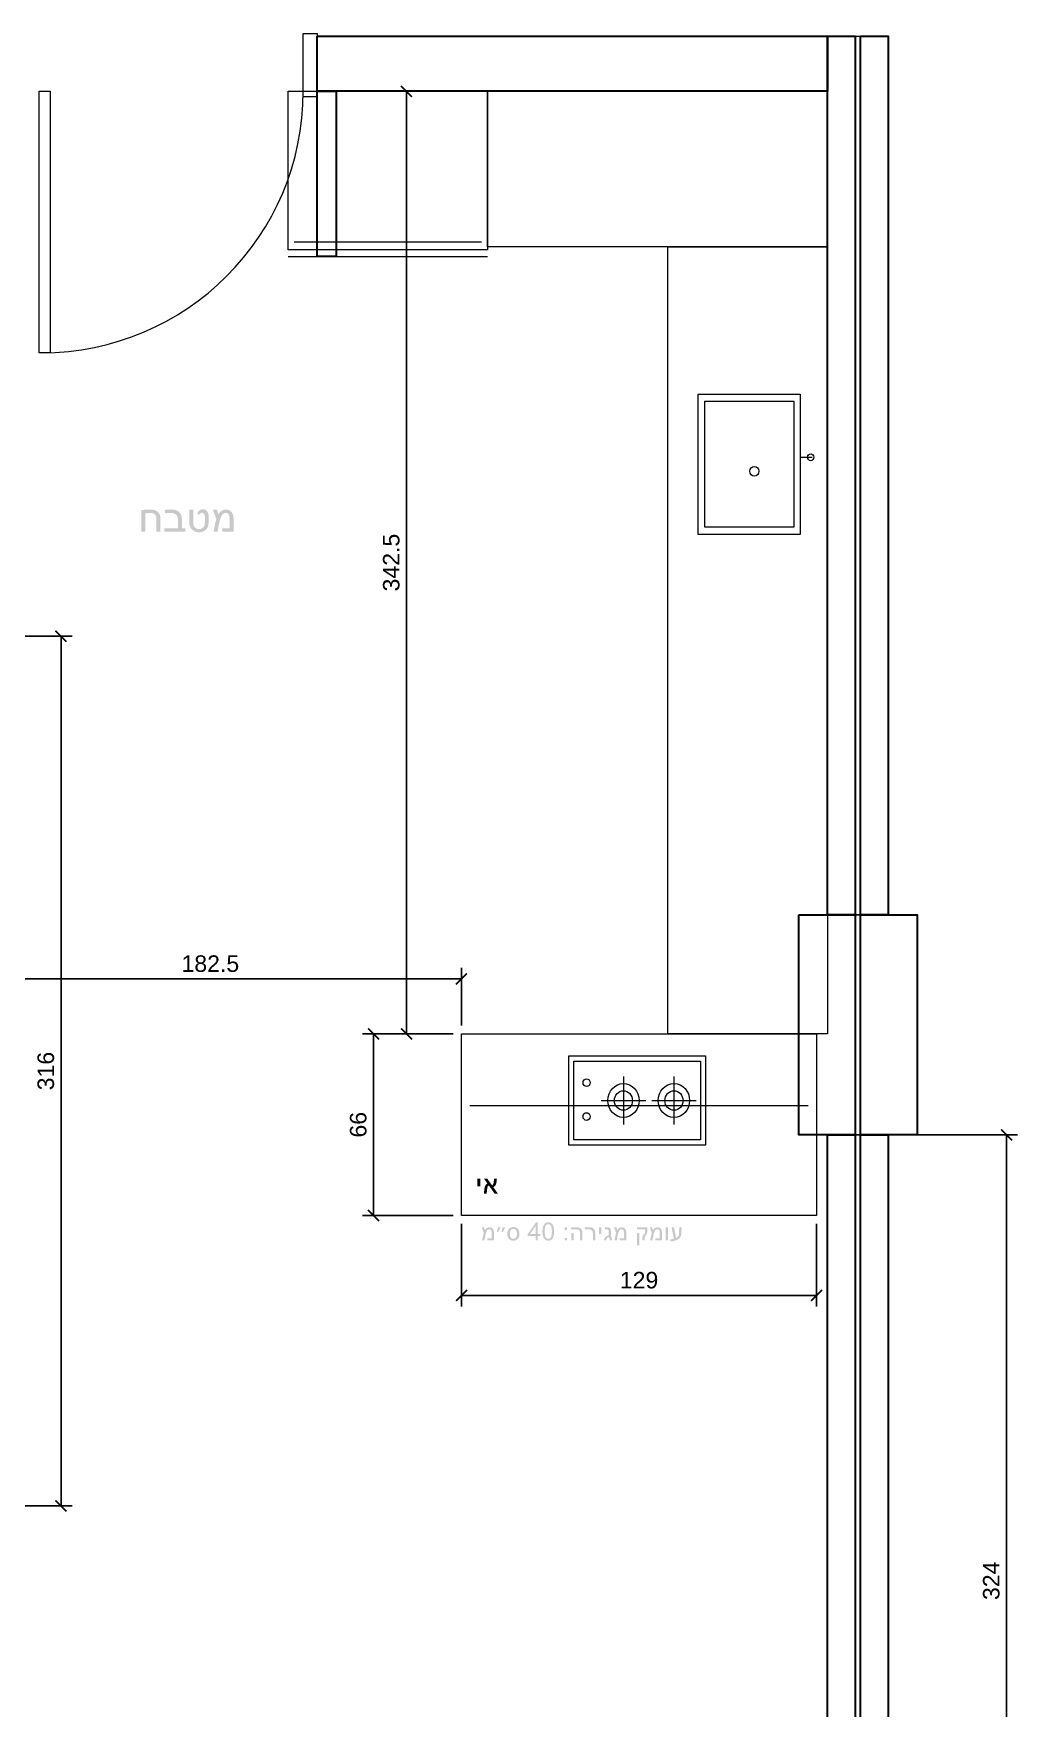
# Model space of a CAD drawing. Header units: millimetres. Extents: x -814 to 6845, y -10593 to 835.
# Drawn here: x 3270 to 6845, y -6376 to -290 of the extents above; entities that cross this region are included whole.
import ezdxf

# ---------------------------------------------------------------- set-up
doc = ezdxf.new("R2010")
doc.units = ezdxf.units.MM
for name, color, linetype, lineweight, true_color in [('AB-DIM', 1, 'Continuous', 15, 0x185694), ('AB-FIXED', 3, 'Continuous', 15, 0x277858), ('AB-OPENING', 4, 'Continuous', 15, 0x00789b), ('AB-SEAM', 8, 'Continuous', 15, 0x899699), ('AB-TEXT', 7, 'Continuous', 15, 0x233642), ('AB-UNCERTAIN', 30, 'Continuous', 15, 0xcc751d), ('AB-WALL', 7, 'Continuous', 30, 0x283a44)]:
    doc.layers.add(name, color=color, linetype=linetype, lineweight=lineweight, true_color=true_color)
doc.styles.add('PLAN', font='Arial.ttf')
doc.dimstyles.new('PLAN_CM', dxfattribs={"dimtxt": 60, "dimasz": 40, "dimexe": 40, "dimexo": 30, "dimgap": 25, "dimtad": 1, "dimdec": 1, "dimlfac": 0.1, "dimzin": 12, "dimdsep": 46, "dimtxsty": 'PLAN', "dimblk": 'ARCHTICK', "dimcen": 2.5, "dimclrd": 1, "dimclre": 1, "dimclrt": 1, "dimazin": 3, "dimtfac": 0.5, "dimtmove": 2, "dimatfit": 3})

# ---------------------------------------------------------------- blocks, each defined once
blk = doc.blocks.new('ACTUAL_fridge')
at = {"color": 0}
for p, q in [((22.3, -547.2), (702.7, -547.2)), ((0, -600), (725, -600))]:
    blk.add_line(p, q, dxfattribs=at)
blk.add_lwpolyline([(0, 0), (725, 0), (725, -576), (0, -576)], close=True, dxfattribs=at)
blk = doc.blocks.new('ACTUAL_kitchen-sink')
at = {"color": 0}
blk.add_line((370.9, -229.5), (413.4, -229.5), dxfattribs=at)
for points in [[(0, 0), (370.9, 0), (370.9, -510), (0, -510)], [(23.6, -26.2), (347.3, -26.2), (347.3, -483.8), (23.6, -483.8)]]:
    blk.add_lwpolyline(points, close=True, dxfattribs=at)
for centre, major_axis in [((408.7, -229.5), (0, 12.6)), ((204, -280.5), (0, 17.8))]:
    blk.add_ellipse(centre, major_axis=major_axis, ratio=0.90124, dxfattribs=at)
blk = doc.blocks.new('ACTUAL_island-hob')
at = {"color": 0}
for p, q in [((198.4, -74.5), (198.4, -249.5)), ((381.9, -74.5), (381.9, -249.5)), ((117.6, -162), (279.2, -162)), ((301.1, -162), (462.7, -162))]:
    blk.add_line(p, q, dxfattribs=at)
for points in [[(0, 0), (496, 0), (496, -324), (0, -324)], [(18, -19.5), (478, -19.5), (478, -304.5), (18, -304.5)]]:
    blk.add_lwpolyline(points, close=True, dxfattribs=at)
for centre, major_axis in [((64.5, -97.2), (0, 14.1)), ((198.4, -162), (0, 61.6)), ((381.9, -162), (0, 61.6)), ((198.4, -162), (0, 35.6)), ((381.9, -162), (0, 35.6)), ((64.5, -220.3), (0, 14.1))]:
    blk.add_ellipse(centre, major_axis=major_axis, ratio=0.923797, dxfattribs=at)
blk = doc.blocks.new('_ARCHTICK')
at = {"color": 0, "linetype": 'BYBLOCK', "const_width": 0.15}
blk.add_lwpolyline([(-0.5, -0.5), (0.5, 0.5)], dxfattribs=at)

msp = doc.modelspace()

# ---------------------------------------------------------------- hatches: boundary and pattern name
at = {"layer": 'AB-TEXT'}
h = msp.add_hatch(color=256, dxfattribs=at)
h.paths.add_polyline_path([(3731.11, -2100), (3716.78, -2100), (3716.78, -2056.86), (3716.66, -2052.7), (3716.29, -2049.01), (3715.68, -2045.8), (3714.83, -2043.05), (3713.61, -2040.66), (3711.9, -2038.52), (3709.71, -2036.63), (3707.03, -2034.98), (3703.78, -2033.65), (3699.9, -2032.7), (3695.38, -2032.13), (3690.22, -2031.94), (3686.94, -2032.01), (3683.47, -2032.21), (3679.81, -2032.53), (3675.96, -2032.99), (3675.96, -2100), (3661.63, -2100), (3661.63, -2022.11), (3669.49, -2020.97), (3677.03, -2020.14), (3684.24, -2019.65), (3691.12, -2019.49), (3698.11, -2019.76), (3704.39, -2020.57), (3709.95, -2021.92), (3714.79, -2023.8), (3718.94, -2026.14), (3722.44, -2028.84), (3725.27, -2031.9), (3727.44, -2035.32), (3729.04, -2039.28), (3730.19, -2043.95), (3730.88, -2049.33), (3731.11, -2055.43), (3731.11, -2100)], flags=0)
h.paths.add_polyline_path([(3809.22, -2087.99), (3821.9, -2087.99), (3821.9, -2100), (3745.74, -2100), (3745.74, -2087.99), (3794.89, -2087.99), (3794.89, -2060.83), (3794.74, -2055.62), (3794.27, -2051.11), (3793.5, -2047.28), (3792.41, -2044.14), (3790.93, -2041.49), (3788.94, -2039.12), (3786.44, -2037.04), (3783.45, -2035.25), (3779.75, -2033.8), (3775.15, -2032.77), (3769.64, -2032.15), (3763.23, -2031.94), (3760.45, -2032.01), (3757.02, -2032.21), (3752.91, -2032.53), (3748.14, -2032.99), (3746.94, -2021.14), (3752.09, -2020.42), (3757.39, -2019.9), (3762.86, -2019.59), (3768.48, -2019.49), (3778.47, -2020.07), (3786.98, -2021.81), (3794.02, -2024.72), (3799.58, -2028.79), (3803.8, -2034.05), (3806.81, -2040.5), (3808.62, -2048.15), (3809.22, -2057.01), (3809.22, -2087.99)], flags=0)
h.paths.add_polyline_path([(3835.78, -2020.39), (3850.12, -2020.39), (3850.12, -2061.73), (3850.52, -2069.8), (3851.74, -2076.36), (3853.77, -2081.43), (3856.61, -2084.99), (3859.95, -2087.46), (3863.48, -2089.21), (3867.21, -2090.27), (3871.13, -2090.62), (3875.18, -2090.37), (3878.79, -2089.63), (3881.95, -2088.38), (3884.67, -2086.64), (3886.95, -2084.51), (3888.79, -2082.07), (3890.19, -2079.33), (3891.16, -2076.29), (3891.82, -2072.82), (3892.29, -2068.8), (3892.57, -2064.23), (3892.66, -2059.11), (3892.66, -2048.98), (3892.5, -2044.88), (3892.03, -2041.33), (3891.24, -2038.32), (3890.13, -2035.86), (3888.7, -2033.95), (3886.96, -2032.59), (3884.9, -2031.77), (3882.53, -2031.49), (3879.04, -2031.99), (3875.7, -2033.48), (3872.51, -2035.97), (3869.47, -2039.45), (3864.97, -2032.09), (3869.3, -2026.25), (3874.18, -2022.08), (3879.62, -2019.57), (3885.61, -2018.74), (3890.54, -2019.25), (3894.84, -2020.8), (3898.49, -2023.38), (3901.51, -2026.99), (3903.88, -2031.6), (3905.57, -2037.16), (3906.58, -2043.68), (3906.92, -2051.15), (3906.92, -2056.86), (3906.73, -2064.16), (3906.18, -2070.62), (3905.25, -2076.24), (3903.95, -2081.02), (3902.13, -2085.21), (3899.64, -2089.1), (3896.47, -2092.68), (3892.62, -2095.95), (3888.14, -2098.67), (3883.07, -2100.62), (3877.39, -2101.79), (3871.13, -2102.18), (3865.54, -2101.82), (3860.33, -2100.75), (3855.5, -2098.97), (3851.05, -2096.47), (3847.12, -2093.43), (3843.82, -2090.02), (3841.17, -2086.23), (3839.16, -2082.07), (3837.68, -2077.28), (3836.63, -2071.64), (3836, -2065.13), (3835.78, -2057.76), (3835.78, -2020.39)], flags=0)
h.paths.add_polyline_path([(3934.23, -2053.63), (3921.92, -2020.39), (3935.95, -2020.39), (3941.81, -2037.95), (3943.82, -2034.23), (3946.33, -2030.81), (3949.33, -2027.68), (3952.84, -2024.85), (3956.66, -2022.51), (3960.62, -2020.83), (3964.73, -2019.82), (3968.97, -2019.49), (3973.39, -2019.78), (3977.5, -2020.66), (3981.29, -2022.13), (3984.76, -2024.18), (3987.86, -2026.79), (3990.5, -2029.95), (3992.68, -2033.64), (3994.41, -2037.87), (3995.72, -2042.94), (3996.66, -2049.15), (3997.22, -2056.48), (3997.41, -2064.96), (3997.41, -2100), (3956.36, -2100), (3956.36, -2087.99), (3982.93, -2087.99), (3982.93, -2064.66), (3982.87, -2058.5), (3982.71, -2053.24), (3982.44, -2048.88), (3982.06, -2045.41), (3981.46, -2042.53), (3980.53, -2039.94), (3979.25, -2037.62), (3977.64, -2035.58), (3975.74, -2033.93), (3973.61, -2032.74), (3971.26, -2032.03), (3968.67, -2031.79), (3964.63, -2032.34), (3960.89, -2033.96), (3957.48, -2036.67), (3954.38, -2040.46), (3951.54, -2045.59), (3948.93, -2052.31), (3946.53, -2060.61), (3944.36, -2070.51), (3938.73, -2100), (3924.25, -2100), (3930.55, -2068.94), (3931.12, -2066.32), (3931.92, -2062.9), (3932.96, -2058.67), (3934.23, -2053.63)], flags=0)
at = {"layer": 'AB-UNCERTAIN'}
h = msp.add_hatch(color=256, dxfattribs=at)
h.paths.add_polyline_path([(4892.91, -4450.72), (4892.91, -4478.81), (4882.93, -4478.81), (4882.93, -4450.72), (4892.91, -4450.72)], flags=0)
h.paths.add_polyline_path([(4957.01, -4505), (4944.94, -4505), (4924.22, -4475.69), (4922.06, -4477.32), (4920.39, -4479.62), (4919.22, -4482.59), (4918.54, -4486.22), (4916.34, -4505), (4906.21, -4505), (4908.41, -4486.22), (4909.65, -4480.21), (4911.83, -4475.25), (4914.97, -4471.36), (4919.05, -4468.52), (4906.41, -4450.72), (4918.43, -4450.72), (4935.83, -4475.02), (4937.29, -4473.94), (4938.52, -4472.79), (4939.51, -4471.57), (4940.25, -4470.29), (4940.85, -4468.76), (4941.37, -4466.8), (4941.83, -4464.42), (4942.22, -4461.62), (4943.5, -4450.72), (4953.63, -4450.72), (4952.4, -4461.92), (4951.89, -4465.37), (4951.18, -4468.49), (4950.27, -4471.29), (4949.16, -4473.77), (4947.72, -4476.02), (4945.84, -4478.15), (4943.51, -4480.15), (4940.74, -4482.03), (4957.01, -4505)], flags=0)
h = msp.add_hatch(color=256, dxfattribs=at)
h.paths.add_polyline_path([(4905.82, -4647.6), (4898.55, -4627.96), (4906.84, -4627.96), (4910.3, -4638.33), (4911.49, -4636.14), (4912.97, -4634.11), (4914.74, -4632.27), (4916.81, -4630.6), (4919.07, -4629.21), (4921.41, -4628.22), (4923.84, -4627.62), (4926.35, -4627.42), (4928.96, -4627.6), (4931.39, -4628.12), (4933.63, -4628.98), (4935.68, -4630.2), (4937.51, -4631.74), (4939.07, -4633.6), (4940.36, -4635.79), (4941.38, -4638.29), (4942.15, -4641.28), (4942.71, -4644.95), (4943.04, -4649.29), (4943.15, -4654.29), (4943.15, -4675), (4918.9, -4675), (4918.9, -4667.91), (4934.59, -4667.91), (4934.59, -4654.12), (4934.56, -4650.48), (4934.47, -4647.37), (4934.31, -4644.79), (4934.08, -4642.74), (4933.73, -4641.04), (4933.18, -4639.51), (4932.42, -4638.14), (4931.47, -4636.94), (4930.35, -4635.96), (4929.09, -4635.26), (4927.7, -4634.84), (4926.17, -4634.7), (4923.78, -4635.02), (4921.58, -4635.98), (4919.56, -4637.58), (4917.72, -4639.82), (4916.05, -4642.85), (4914.5, -4646.82), (4913.09, -4651.73), (4911.8, -4657.58), (4908.48, -4675), (4899.92, -4675), (4903.65, -4656.64), (4903.98, -4655.1), (4904.46, -4653.07), (4905.07, -4650.58), (4905.82, -4647.6)], flags=0)
h.paths.add_polyline_path([(4970.02, -4645.03), (4974.37, -4627.96), (4983.45, -4627.96), (4975.39, -4645.03), (4970.02, -4645.03)], flags=0)
h.paths.add_polyline_path([(4953.57, -4645.03), (4957.92, -4627.96), (4967.01, -4627.96), (4958.94, -4645.03), (4953.57, -4645.03)], flags=0)
h.paths.add_polyline_path([(4991.44, -4651.68), (4991.81, -4646.32), (4992.95, -4641.51), (4994.84, -4637.25), (4997.49, -4633.54), (5000.76, -4630.54), (5004.52, -4628.39), (5008.77, -4627.1), (5013.52, -4626.67), (5016.41, -4626.83), (5019.17, -4627.32), (5021.78, -4628.13), (5024.25, -4629.27), (5026.55, -4630.75), (5028.66, -4632.63), (5030.58, -4634.89), (5032.32, -4637.53), (5033.75, -4640.55), (5034.78, -4643.91), (5035.39, -4647.62), (5035.6, -4651.68), (5035.44, -4655.07), (5034.98, -4658.27), (5034.2, -4661.3), (5033.11, -4664.14), (5031.71, -4666.75), (5030, -4669.1), (5027.97, -4671.19), (5025.62, -4673), (5022.99, -4674.48), (5020.09, -4675.53), (5016.93, -4676.16), (5013.52, -4676.37), (5008.77, -4675.95), (5004.52, -4674.68), (5000.76, -4672.57), (4997.49, -4669.61), (4994.84, -4665.96), (4992.95, -4661.75), (4991.81, -4656.99), (4991.44, -4651.68)], flags=0)
h.paths.add_polyline_path([(5000.7, -4651.68), (5000.91, -4655.61), (5001.55, -4659.09), (5002.6, -4662.1), (5004.07, -4664.65), (5005.93, -4666.67), (5008.12, -4668.12), (5010.65, -4668.99), (5013.52, -4669.28), (5016.59, -4668.97), (5019.23, -4668.03), (5021.45, -4666.46), (5023.25, -4664.27), (5024.64, -4661.6), (5025.63, -4658.59), (5026.22, -4655.26), (5026.42, -4651.59), (5026.21, -4647.57), (5025.57, -4644.02), (5024.5, -4640.94), (5023, -4638.33), (5021.13, -4636.26), (5018.93, -4634.77), (5016.39, -4633.88), (5013.52, -4633.59), (5010.5, -4633.91), (5007.9, -4634.87), (5005.69, -4636.47), (5003.89, -4638.71), (5002.5, -4641.44), (5001.5, -4644.51), (5000.9, -4647.92), (5000.7, -4651.68)], flags=0)
h.paths.add_polyline_path([(5094.17, -4675), (5094.17, -4659.44), (5065.97, -4659.44), (5065.97, -4652.12), (5095.63, -4610), (5102.15, -4610), (5102.15, -4652.12), (5110.93, -4652.12), (5110.93, -4659.44), (5102.15, -4659.44), (5102.15, -4675), (5094.17, -4675)], flags=0)
h.paths.add_polyline_path([(5094.17, -4652.12), (5094.17, -4622.81), (5073.82, -4652.12), (5094.17, -4652.12)], flags=0)
h.paths.add_polyline_path([(5119.09, -4642.94), (5119.23, -4637.46), (5119.68, -4632.54), (5120.42, -4628.18), (5121.46, -4624.39), (5122.79, -4621.07), (5124.41, -4618.16), (5126.31, -4615.65), (5128.51, -4613.55), (5131, -4611.88), (5133.79, -4610.69), (5136.88, -4609.97), (5140.28, -4609.73), (5142.82, -4609.87), (5145.19, -4610.26), (5147.4, -4610.92), (5149.46, -4611.84), (5151.34, -4613.01), (5153.06, -4614.41), (5154.6, -4616.05), (5155.98, -4617.91), (5157.19, -4620.01), (5158.27, -4622.31), (5159.21, -4624.84), (5160.01, -4627.58), (5160.65, -4630.68), (5161.11, -4634.27), (5161.38, -4638.36), (5161.47, -4642.94), (5161.33, -4648.39), (5160.89, -4653.28), (5160.15, -4657.62), (5159.12, -4661.41), (5157.8, -4664.72), (5156.19, -4667.64), (5154.29, -4670.16), (5152.1, -4672.27), (5149.6, -4673.95), (5146.8, -4675.15), (5143.7, -4675.87), (5140.28, -4676.11), (5135.83, -4675.69), (5131.89, -4674.42), (5128.45, -4672.32), (5125.52, -4669.37), (5122.7, -4664.67), (5120.69, -4658.71), (5119.49, -4651.46), (5119.09, -4642.94)], flags=0)
h.paths.add_polyline_path([(5127.29, -4642.94), (5127.52, -4650.28), (5128.23, -4656.27), (5129.4, -4660.93), (5131.04, -4664.25), (5133.02, -4666.57), (5135.22, -4668.22), (5137.64, -4669.22), (5140.28, -4669.55), (5142.92, -4669.21), (5145.34, -4668.22), (5147.54, -4666.55), (5149.52, -4664.23), (5151.16, -4660.9), (5152.33, -4656.24), (5153.04, -4650.26), (5153.27, -4642.94), (5153.04, -4635.59), (5152.33, -4629.59), (5151.16, -4624.93), (5149.52, -4621.62), (5147.54, -4619.31), (5145.32, -4617.66), (5142.87, -4616.67), (5140.19, -4616.34), (5137.58, -4616.63), (5135.25, -4617.5), (5133.19, -4618.96), (5131.41, -4621), (5129.61, -4624.6), (5128.32, -4629.45), (5127.55, -4635.57), (5127.29, -4642.94)], flags=0)
h.paths.add_polyline_path([(5199.25, -4637), (5199.25, -4627.91), (5208.34, -4627.91), (5208.34, -4637), (5199.25, -4637)], flags=0)
h.paths.add_polyline_path([(5199.25, -4675), (5199.25, -4665.91), (5208.34, -4665.91), (5208.34, -4675), (5199.25, -4675)], flags=0)
h.paths.add_polyline_path([(5222.93, -4628.8), (5226.91, -4628.2), (5230.84, -4627.77), (5234.71, -4627.51), (5238.53, -4627.42), (5245.33, -4627.77), (5250.98, -4628.79), (5255.5, -4630.49), (5258.88, -4632.88), (5261.35, -4635.97), (5263.11, -4639.78), (5264.16, -4644.33), (5264.52, -4649.59), (5264.52, -4675), (5256.05, -4675), (5256.05, -4651.86), (5255.94, -4648.56), (5255.64, -4645.74), (5255.12, -4643.39), (5254.41, -4641.5), (5253.44, -4639.95), (5252.17, -4638.6), (5250.61, -4637.45), (5248.75, -4636.49), (5246.52, -4635.75), (5243.83, -4635.21), (5240.68, -4634.89), (5237.07, -4634.79), (5233.97, -4634.86), (5230.7, -4635.1), (5227.25, -4635.48), (5223.64, -4636.03), (5222.93, -4628.8)], flags=0)
h.paths.add_polyline_path([(5231.93, -4648.49), (5231.93, -4675), (5223.46, -4675), (5223.46, -4648.49), (5231.93, -4648.49)], flags=0)
h.paths.add_polyline_path([(5272.72, -4628.4), (5276.06, -4627.97), (5279.27, -4627.67), (5282.34, -4627.49), (5285.27, -4627.42), (5291.86, -4627.77), (5297.38, -4628.8), (5301.81, -4630.53), (5305.15, -4632.95), (5307.61, -4636.06), (5309.36, -4639.87), (5310.41, -4644.38), (5310.76, -4649.59), (5310.76, -4675), (5302.34, -4675), (5302.34, -4651.86), (5302.25, -4648.84), (5301.99, -4646.21), (5301.56, -4643.98), (5300.96, -4642.15), (5300.12, -4640.58), (5298.96, -4639.17), (5297.48, -4637.92), (5295.69, -4636.82), (5293.54, -4635.93), (5291.01, -4635.3), (5288.09, -4634.91), (5284.78, -4634.79), (5282.29, -4634.84), (5279.57, -4635.01), (5276.61, -4635.28), (5273.43, -4635.67), (5272.72, -4628.4)], flags=0)
h.paths.add_polyline_path([(5332.71, -4627.96), (5332.71, -4652.3), (5324.06, -4652.3), (5324.06, -4627.96), (5332.71, -4627.96)], flags=0)
h.paths.add_polyline_path([(5368.22, -4644.58), (5368.22, -4659.04), (5372.57, -4675), (5364.28, -4675), (5361.04, -4663.47), (5358.43, -4663.88), (5356.04, -4665.12), (5353.88, -4667.19), (5351.95, -4670.08), (5349.33, -4675), (5340.69, -4675), (5344.41, -4667.73), (5346.14, -4664.77), (5348, -4662.37), (5350, -4660.52), (5352.13, -4659.24), (5354.25, -4658.36), (5356.23, -4657.72), (5358.06, -4657.35), (5359.75, -4657.22), (5359.75, -4644.85), (5359.72, -4643.06), (5359.62, -4641.5), (5359.44, -4640.17), (5359.2, -4639.06), (5358.84, -4638.13), (5358.31, -4637.28), (5357.61, -4636.54), (5356.74, -4635.89), (5355.71, -4635.37), (5354.52, -4635), (5353.18, -4634.77), (5351.68, -4634.7), (5350.37, -4634.72), (5349.12, -4634.81), (5347.95, -4634.95), (5346.85, -4635.14), (5346.23, -4628.4), (5347.8, -4627.97), (5349.53, -4627.67), (5351.44, -4627.49), (5353.5, -4627.42), (5356.34, -4627.57), (5358.82, -4627.99), (5360.95, -4628.7), (5362.73, -4629.69), (5364.19, -4630.88), (5365.41, -4632.21), (5366.37, -4633.66), (5367.07, -4635.25), (5367.57, -4637.07), (5367.93, -4639.24), (5368.15, -4641.74), (5368.22, -4644.58)], flags=0)
h.paths.add_polyline_path([(5386.62, -4647.6), (5379.35, -4627.96), (5387.64, -4627.96), (5391.1, -4638.33), (5392.29, -4636.14), (5393.77, -4634.11), (5395.55, -4632.27), (5397.62, -4630.6), (5399.88, -4629.21), (5402.22, -4628.22), (5404.64, -4627.62), (5407.15, -4627.42), (5409.76, -4627.6), (5412.19, -4628.12), (5414.43, -4628.98), (5416.49, -4630.2), (5418.31, -4631.74), (5419.87, -4633.6), (5421.16, -4635.79), (5422.18, -4638.29), (5422.96, -4641.28), (5423.51, -4644.95), (5423.85, -4649.29), (5423.96, -4654.29), (5423.96, -4675), (5399.7, -4675), (5399.7, -4667.91), (5415.4, -4667.91), (5415.4, -4654.12), (5415.37, -4650.48), (5415.27, -4647.37), (5415.11, -4644.79), (5414.89, -4642.74), (5414.53, -4641.04), (5413.98, -4639.51), (5413.23, -4638.14), (5412.27, -4636.94), (5411.15, -4635.96), (5409.9, -4635.26), (5408.5, -4634.84), (5406.97, -4634.7), (5404.58, -4635.02), (5402.38, -4635.98), (5400.36, -4637.58), (5398.53, -4639.82), (5396.85, -4642.85), (5395.31, -4646.82), (5393.89, -4651.73), (5392.61, -4657.58), (5389.28, -4675), (5380.73, -4675), (5384.45, -4656.64), (5384.79, -4655.1), (5385.26, -4653.07), (5385.87, -4650.58), (5386.62, -4647.6)], flags=0)
h.paths.add_polyline_path([(5462.26, -4627.96), (5500.66, -4627.96), (5500.66, -4639.66), (5500.6, -4642.04), (5500.43, -4644.18), (5500.15, -4646.07), (5499.75, -4647.71), (5499.21, -4649.24), (5498.48, -4650.79), (5497.58, -4652.35), (5496.49, -4653.94), (5494.14, -4657.13), (5492.55, -4659.61), (5491.42, -4662.15), (5490.74, -4664.77), (5490.51, -4667.46), (5490.51, -4675), (5482.04, -4675), (5482.04, -4668.66), (5482.09, -4666.36), (5482.26, -4664.29), (5482.53, -4662.45), (5482.9, -4660.83), (5483.45, -4659.31), (5484.24, -4657.72), (5485.26, -4656.08), (5486.52, -4654.38), (5489.13, -4651.01), (5490.01, -4649.82), (5490.71, -4648.69), (5491.26, -4647.62), (5491.64, -4646.6), (5491.9, -4645.54), (5492.09, -4644.31), (5492.2, -4642.93), (5492.24, -4641.39), (5492.24, -4635.05), (5462.26, -4635.05), (5462.26, -4627.96)], flags=0)
h.paths.add_polyline_path([(5462.97, -4693.09), (5462.97, -4648.49), (5471.09, -4648.49), (5471.09, -4693.09), (5462.97, -4693.09)], flags=0)
h.paths.add_polyline_path([(5516.36, -4647.6), (5509.09, -4627.96), (5517.38, -4627.96), (5520.84, -4638.33), (5522.02, -4636.14), (5523.51, -4634.11), (5525.28, -4632.27), (5527.35, -4630.6), (5529.61, -4629.21), (5531.95, -4628.22), (5534.38, -4627.62), (5536.89, -4627.42), (5539.5, -4627.6), (5541.92, -4628.12), (5544.16, -4628.98), (5546.22, -4630.2), (5548.05, -4631.74), (5549.61, -4633.6), (5550.9, -4635.79), (5551.92, -4638.29), (5552.69, -4641.28), (5553.25, -4644.95), (5553.58, -4649.29), (5553.69, -4654.29), (5553.69, -4675), (5529.44, -4675), (5529.44, -4667.91), (5545.13, -4667.91), (5545.13, -4654.12), (5545.1, -4650.48), (5545.01, -4647.37), (5544.85, -4644.79), (5544.62, -4642.74), (5544.27, -4641.04), (5543.71, -4639.51), (5542.96, -4638.14), (5542.01, -4636.94), (5540.89, -4635.96), (5539.63, -4635.26), (5538.24, -4634.84), (5536.71, -4634.7), (5534.32, -4635.02), (5532.11, -4635.98), (5530.1, -4637.58), (5528.26, -4639.82), (5526.59, -4642.85), (5525.04, -4646.82), (5523.63, -4651.73), (5522.34, -4657.58), (5519.02, -4675), (5510.46, -4675), (5514.18, -4656.64), (5514.52, -4655.1), (5514.99, -4653.07), (5515.61, -4650.58), (5516.36, -4647.6)], flags=0)
h.paths.add_polyline_path([(5575.64, -4627.96), (5575.64, -4675), (5566.99, -4675), (5566.99, -4627.96), (5575.64, -4627.96)], flags=0)
h.paths.add_polyline_path([(5596.52, -4669.28), (5588.36, -4627.96), (5597.27, -4627.96), (5604.24, -4666.66), (5607.65, -4665.02), (5610.37, -4663.05), (5612.37, -4660.75), (5613.68, -4658.13), (5614.51, -4655.17), (5615.11, -4651.85), (5615.47, -4648.17), (5615.59, -4644.14), (5616.03, -4627.96), (5624.59, -4627.96), (5624.14, -4640.42), (5623.96, -4644.58), (5623.77, -4648.08), (5623.57, -4650.9), (5623.37, -4653.05), (5623.07, -4654.92), (5622.58, -4656.87), (5621.91, -4658.92), (5621.06, -4661.06), (5620.01, -4663.17), (5618.74, -4665.13), (5617.25, -4666.96), (5615.54, -4668.64), (5613.51, -4670.21), (5611.06, -4671.71), (5608.18, -4673.15), (5604.88, -4674.51), (5600.99, -4675.81), (5596.35, -4677.05), (5590.96, -4678.23), (5584.82, -4679.35), (5583.62, -4671.98), (5587.4, -4671.38), (5590.81, -4670.73), (5593.85, -4670.03), (5596.52, -4669.28)], flags=0)

# ---------------------------------------------------------------- linework, layer by layer
at = {"layer": 'AB-FIXED'}
for points in [[(4920, -500), (6155, -500), (6155, -1065), (4920, -1065)], [(5575, -1065), (6155, -1065), (6155, -3925), (5575, -3925)]]:
    msp.add_lwpolyline(points, close=True, dxfattribs=at)
at = {"layer": 'AB-OPENING'}
for points in [[(4250, -290), (4300, -290), (4300, -520), (4250, -520)], [(3290, -500), (3330, -500), (3330, -1450), (3290, -1450)]]:
    msp.add_lwpolyline(points, close=True, dxfattribs=at)
msp.add_arc((3300, -500), 950, 270, 360, dxfattribs=at)
at = {"layer": 'AB-SEAM'}
for points in [[(6255, -300), (6275, -300), (6275, -3492), (6255, -3492)], [(6255, -3492), (6275, -3492), (6275, -4292), (6255, -4292)], [(6255, -4292), (6275, -4292), (6275, -7532), (6255, -7532)]]:
    msp.add_lwpolyline(points, close=True, dxfattribs=at)
at = {"layer": 'AB-UNCERTAIN'}
msp.add_line((4855, -4185), (6085, -4185), dxfattribs=at)
msp.add_lwpolyline([(4825, -3925), (6115, -3925), (6115, -4585), (4825, -4585)], close=True, dxfattribs=at)
at = {"layer": 'AB-WALL'}
for points in [[(4300, -300), (6155, -300), (6155, -500), (4300, -500)], [(6155, -300), (6255, -300), (6255, -3492), (6155, -3492)], [(6275, -300), (6375, -300), (6375, -3492), (6275, -3492)], [(4300, -500), (4370, -500), (4370, -1100), (4300, -1100)], [(6050, -3492), (6255, -3492), (6255, -4292), (6050, -4292)], [(6275, -3492), (6480, -3492), (6480, -4292), (6275, -4292)], [(6155, -4292), (6255, -4292), (6255, -7532), (6155, -7532)], [(6275, -4292), (6375, -4292), (6375, -7532), (6275, -7532)]]:
    msp.add_lwpolyline(points, close=True, dxfattribs=at)

# ---------------------------------------------------------------- block references
at = {"layer": 'AB-FIXED'}
for name, p in [('ACTUAL_fridge', (4195, -500)), ('ACTUAL_kitchen-sink', (5685, -1600)), ('ACTUAL_island-hob', (5215, -4005))]:
    msp.add_blockref(name, p, dxfattribs=at)

# ---------------------------------------------------------------- dimensions: what is measured, and where the dimension line sits
at = {"layer": 'AB-DIM'}
for base, p1, p2 in [((4625, -3925), (4825, -3925), (4825, -500)), ((3370, -5640), (3000, -5640), (3000, -2480)), ((4505, -4585), (4825, -4585), (4825, -3925)), ((6805, -7532), (6155, -7532), (6155, -4292))]:
    msp.add_linear_dim(base=base, p1=p1, p2=p2, angle=90, dimstyle='PLAN_CM', dxfattribs=at).render()
for base, p1, p2 in [((3000, -3725), (3000, -3925), (4825, -3925)), ((4825, -4875), (4825, -4585), (6115, -4585))]:
    msp.add_linear_dim(base=base, p1=p1, p2=p2, dimstyle='PLAN_CM', dxfattribs=at).render()

doc.saveas('drawing.dxf')
